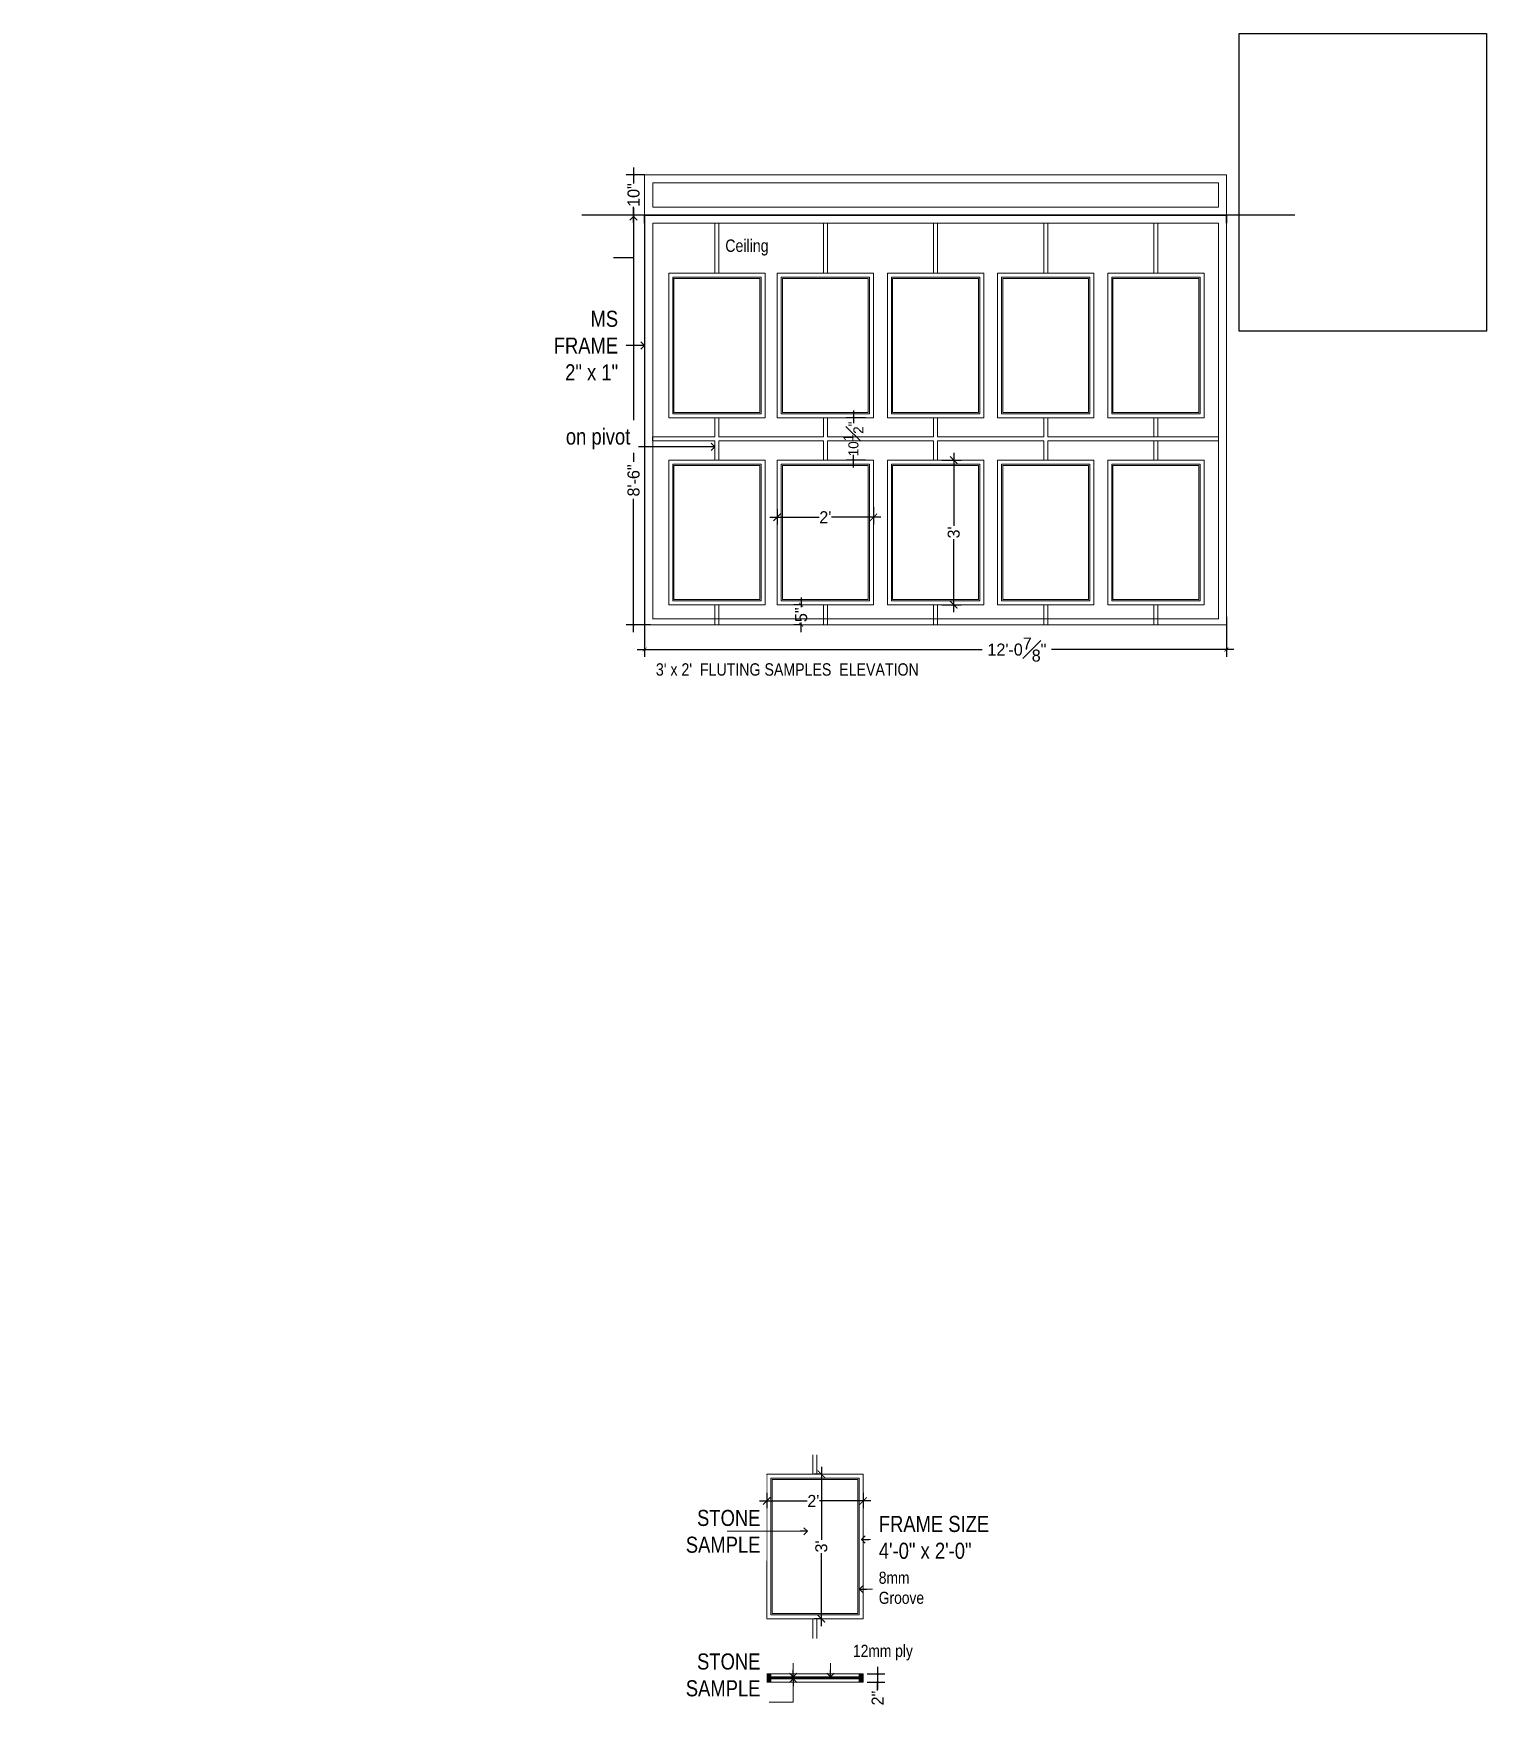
# Model space of a CAD drawing. Header units: inches. Extents: x -109431 to 29005, y -34715 to -1756.
# Drawn here: x -47174.5 to -46812.7, y -12195.3 to -11778.9 of the extents above; entities that cross this region are included whole.
import ezdxf

# ---------------------------------------------------------------- set-up
doc = ezdxf.new("R2010")
doc.units = ezdxf.units.IN
doc.header["$LTSCALE"] = 0.05
doc.header["$MEASUREMENT"] = 0
doc.header["$XCLIPFRAME"] = 2
doc.header["$PDMODE"] = 3
doc.header["$PDSIZE"] = -4
doc.linetypes.add('DASHED2', pattern=[0.375, 0.25, -0.125])
doc.layers.get('Defpoints').update_dxf_attribs({"linetype": 'DASHED2'})
for name, color, linetype in [('Eleavtion', 11, 'Continuous'), ('Flooring Layout', 7, 'Continuous'), ('Furniture text & dimension', 7, 'Continuous'), ('text', 4, 'Continuous')]:
    doc.layers.add(name, color=color, linetype=linetype)
doc.layers.add('FURNITURE', color=1, linetype='Continuous', lineweight=18)
doc.layers.add('WALL', color=7, linetype='Continuous', lineweight=35)
doc.styles.add('4MMOF3-8', font='ARIALN.TTF', dxfattribs={"height": 5.12})
doc.styles.add('9-128OF1-4', font='ARIALN.TTF', dxfattribs={"height": 3.0792})
doc.styles.add('style2', font='stylu.ttf')
doc.dimstyles.new('DIM 1-4', dxfattribs={"dimtxt": 3.0792, "dimasz": 1.82, "dimexe": 1.82, "dimexo": 0, "dimgap": 0.09, "dimtad": 0, "dimzin": 0, "dimdsep": 46, "dimlunit": 4, "dimtxsty": '9-128OF1-4', "dimblk": 'ARCHTICK', "dimcen": 1.8125, "dimdle": 1.82, "dimclrd": 8, "dimclre": 8, "dimadec": 0, "dimazin": 0, "dimtfac": 1, "dimtofl": 0, "dimtmove": 0, "dimatfit": 3, "dimldrblk": 'OPEN90', "dimfxl": 1, "dimtolj": 1, "dimtzin": 0, "dimlwd": -1, "dimarcsym": 0})
picture_1 = doc.add_image_def('image2.png', size_in_pixel=(2560, 1440))
pattern_1 = [(45, (36493.22311, 7819.78445), (-0.08838834765, 0.08838834765), [])]

# ---------------------------------------------------------------- blocks, each defined once
blk = doc.blocks.new('_ArchTick')
at = {"color": 0, "const_width": 0.15}
blk.add_lwpolyline([(-0.5, -0.5), (0.5, 0.5)], dxfattribs=at)
blk = doc.blocks.new('*D446')
at = {"layer": 'Defpoints', "color": 0, "ltscale": 50, "transparency": 16777216}
for p in [(-46989.29, -11897.34), (-46965.29, -11896.84), (-46965.29, -11899.34)]:
    blk.add_point(p, dxfattribs=at)
at = {"layer": 'Furniture text & dimension', "color": 8, "ltscale": 50, "transparency": 16777216}
for p, q in [((-46991.11, -11899.34), (-46978.86, -11899.34)), ((-46963.47, -11899.34), (-46975.72, -11899.34))]:
    blk.add_line(p, q, dxfattribs=at)
at = {"layer": 'Furniture text & dimension', "color": 8, "lineweight": -2, "ltscale": 50, "transparency": 16777216}
for p, q in [((-46989.29, -11897.34), (-46989.29, -11901.16)), ((-46965.29, -11896.84), (-46965.29, -11901.16))]:
    blk.add_line(p, q, dxfattribs=at)
at = {"layer": 'Furniture text & dimension', "color": 8, "ltscale": 50, "transparency": 16777216, "xscale": 1.82, "yscale": 1.82, "zscale": 1.82, "rotation": 180}
blk.add_blockref('_ArchTick', (-46989.29, -11899.34), dxfattribs=at)
at = {"layer": 'Furniture text & dimension', "color": 8, "ltscale": 50, "transparency": 16777216, "xscale": 1.82, "yscale": 1.82, "zscale": 1.82}
blk.add_blockref('_ArchTick', (-46965.29, -11899.34), dxfattribs=at)
at = {"layer": 'Furniture text & dimension', "color": 0, "lineweight": 15, "ltscale": 50, "transparency": 16777216, "insert": (-46977.29, -11899.34), "char_height": 3, "attachment_point": 5, "style": 'style2'}
blk.add_mtext("\\A1;2'", dxfattribs=at)
blk = doc.blocks.new('_Open90')
at = {"color": 0, "linetype": 'ByBlock', "lineweight": -2}
for p, q in [((0, 0), (-1, 0)), ((-0.5, 0.5), (0, 0)), ((0, 0), (-0.5, -0.5))]:
    blk.add_line(p, q, dxfattribs=at)
blk = doc.blocks.new('*D447')
at = {"layer": 'Defpoints', "color": 0, "ltscale": 50, "transparency": 16777216}
for p in [(-46967.32, -11874.57), (-46970.31, -11885.12), (-46967.32, -11885.12)]:
    blk.add_point(p, dxfattribs=at)
at = {"layer": 'Furniture text & dimension', "color": 8, "lineweight": -2, "ltscale": 50, "transparency": 16777216}
for p, q in [((-46967.32, -11874.57), (-46972.13, -11874.57)), ((-46967.32, -11885.12), (-46972.13, -11885.12))]:
    blk.add_line(p, q, dxfattribs=at)
at = {"layer": 'Furniture text & dimension', "color": 8, "ltscale": 50, "transparency": 16777216}
for p, q in [((-46970.31, -11872.75), (-46970.31, -11875.89)), ((-46970.31, -11886.94), (-46970.31, -11883.8))]:
    blk.add_line(p, q, dxfattribs=at)
at = {"layer": 'Furniture text & dimension', "color": 8, "ltscale": 50, "transparency": 16777216, "xscale": 0.5, "yscale": 0.5, "zscale": 0.5}
for p, rotation in [((-46970.31, -11874.57), 90), ((-46970.31, -11885.12), 270)]:
    blk.add_blockref('_ArchTick', p, dxfattribs=dict(at, rotation=rotation))
at = {"layer": 'Furniture text & dimension', "color": 0, "lineweight": 15, "ltscale": 50, "transparency": 16777216, "insert": (-46970.31, -11879.85), "char_height": 3, "attachment_point": 5, "rotation": 90, "style": 'style2'}
blk.add_mtext('\\A1;{\\H0.83333x;10{\\H1x;\\S1#2;}"}', dxfattribs=at)
blk = doc.blocks.new('*D448')
at = {"layer": 'Defpoints', "color": 0, "ltscale": 50, "transparency": 16777216}
for p in [(-46948.32, -11885.12), (-46948.32, -11921.12), (-46945.32, -11921.12)]:
    blk.add_point(p, dxfattribs=at)
at = {"layer": 'Furniture text & dimension', "color": 8, "ltscale": 50, "transparency": 16777216}
for p, q in [((-46945.32, -11883.3), (-46945.32, -11901.45)), ((-46945.32, -11922.94), (-46945.32, -11904.78))]:
    blk.add_line(p, q, dxfattribs=at)
at = {"layer": 'Furniture text & dimension', "color": 8, "lineweight": -2, "ltscale": 50, "transparency": 16777216}
for p, q in [((-46948.32, -11885.12), (-46943.5, -11885.12)), ((-46948.32, -11921.12), (-46943.5, -11921.12))]:
    blk.add_line(p, q, dxfattribs=at)
at = {"layer": 'Furniture text & dimension', "color": 8, "ltscale": 50, "transparency": 16777216, "xscale": 1.82, "yscale": 1.82, "zscale": 1.82}
for p, rotation in [((-46945.32, -11885.12), 90), ((-46945.32, -11921.12), 270)]:
    blk.add_blockref('_ArchTick', p, dxfattribs=dict(at, rotation=rotation))
at = {"layer": 'Furniture text & dimension', "color": 0, "lineweight": 15, "ltscale": 50, "transparency": 16777216, "insert": (-46945.32, -11903.12), "char_height": 3, "attachment_point": 5, "rotation": 90, "style": 'style2'}
blk.add_mtext("\\A1;3'", dxfattribs=at)
blk = doc.blocks.new('*D449')
at = {"layer": 'Defpoints', "color": 0, "ltscale": 50, "transparency": 16777216}
for p in [(-46983.32, -11921.12), (-46983.32, -11926.1), (-46983.32, -11926.1)]:
    blk.add_point(p, dxfattribs=at)
at = {"layer": 'Furniture text & dimension', "color": 8, "ltscale": 50, "transparency": 16777216}
for p, q in [((-46983.32, -11919.3), (-46983.32, -11921.71)), ((-46983.32, -11927.92), (-46983.32, -11925.5))]:
    blk.add_line(p, q, dxfattribs=at)
at = {"layer": 'Furniture text & dimension', "color": 8, "lineweight": -2, "ltscale": 50, "transparency": 16777216}
for p, q in [((-46983.32, -11921.12), (-46985.14, -11921.12)), ((-46983.32, -11926.1), (-46985.14, -11926.1))]:
    blk.add_line(p, q, dxfattribs=at)
at = {"layer": 'Furniture text & dimension', "color": 8, "ltscale": 50, "transparency": 16777216}
for p, rotation in [((-46983.32, -11921.12), 90), ((-46983.32, -11926.1), 270)]:
    blk.add_blockref('_ArchTick', p, dxfattribs=dict(at, rotation=rotation))
at = {"layer": 'Furniture text & dimension', "color": 0, "lineweight": 15, "ltscale": 50, "transparency": 16777216, "insert": (-46983.32, -11923.61), "char_height": 3, "attachment_point": 5, "rotation": 90, "style": 'style2'}
blk.add_mtext('\\A1;5"', dxfattribs=at)
blk = doc.blocks.new('*D450')
at = {"layer": 'Defpoints', "color": 0, "ltscale": 50, "transparency": 16777216}
for p in [(-47020.82, -11824.15), (-47025.04, -11926.15), (-47020.82, -11926.15)]:
    blk.add_point(p, dxfattribs=at)
at = {"layer": 'Furniture text & dimension', "color": 8, "lineweight": -2, "ltscale": 50, "transparency": 16777216}
for p, q in [((-47020.82, -11824.15), (-47026.86, -11824.15)), ((-47020.82, -11926.15), (-47026.86, -11926.15))]:
    blk.add_line(p, q, dxfattribs=at)
at = {"layer": 'Furniture text & dimension', "color": 8, "ltscale": 50, "transparency": 16777216}
for p, q in [((-47025.04, -11822.33), (-47025.04, -11885.56)), ((-47025.04, -11927.97), (-47025.04, -11894.79))]:
    blk.add_line(p, q, dxfattribs=at)
at = {"layer": 'Furniture text & dimension', "color": 8, "ltscale": 50, "transparency": 16777216, "xscale": 0.5, "yscale": 0.5, "zscale": 0.5}
for p, rotation in [((-47025.04, -11824.15), 90), ((-47025.04, -11926.15), 270)]:
    blk.add_blockref('_ArchTick', p, dxfattribs=dict(at, rotation=rotation))
at = {"layer": 'Furniture text & dimension', "color": 0, "lineweight": 15, "ltscale": 50, "transparency": 16777216, "insert": (-47025.04, -11890.18), "char_height": 3, "attachment_point": 5, "rotation": 90, "style": 'style2'}
blk.add_mtext('\\A1;8\'-6"', dxfattribs=at)
blk = doc.blocks.new('*D457')
at = {"layer": 'Defpoints', "color": 0, "ltscale": 50, "transparency": 16777216}
for p in [(-47022.29, -11926.15), (-46877.42, -11926.15), (-46877.42, -11932.27)]:
    blk.add_point(p, dxfattribs=at)
at = {"layer": 'Furniture text & dimension', "color": 8, "lineweight": -2, "ltscale": 50, "transparency": 16777216}
for p, q in [((-47022.29, -11926.15), (-47022.29, -11934.09)), ((-46877.42, -11926.15), (-46877.42, -11934.09))]:
    blk.add_line(p, q, dxfattribs=at)
at = {"layer": 'Furniture text & dimension', "color": 8, "ltscale": 50, "transparency": 16777216}
for p, q in [((-47024.11, -11932.27), (-46938.23, -11932.27)), ((-46875.6, -11932.27), (-46920.95, -11932.27))]:
    blk.add_line(p, q, dxfattribs=at)
at = {"layer": 'Furniture text & dimension', "color": 8, "ltscale": 50, "transparency": 16777216, "rotation": 180}
blk.add_blockref('_ArchTick', (-47022.29, -11932.27), dxfattribs=at)
at = {"layer": 'Furniture text & dimension', "color": 8, "ltscale": 50, "transparency": 16777216}
blk.add_blockref('_ArchTick', (-46877.42, -11932.27), dxfattribs=at)
at = {"layer": 'Furniture text & dimension', "color": 0, "lineweight": 15, "ltscale": 50, "transparency": 16777216, "insert": (-46929.59, -11932.27), "char_height": 3, "attachment_point": 5, "style": 'style2'}
blk.add_mtext('\\A1;12\'-0{\\H1x;\\S7#8;}"', dxfattribs=at)
blk = doc.blocks.new('*D459')
at = {"layer": 'Defpoints', "color": 0, "ltscale": 50, "transparency": 16777216}
for p in [(-46978.28, -12137.49), (-46978.28, -12173.49), (-46978.28, -12173.49)]:
    blk.add_point(p, dxfattribs=at)
at = {"layer": 'Furniture text & dimension', "color": 8, "lineweight": -2, "ltscale": 50, "transparency": 16777216}
for p, q in [((-46978.28, -12137.49), (-46980.1, -12137.49)), ((-46978.28, -12173.49), (-46980.1, -12173.49))]:
    blk.add_line(p, q, dxfattribs=at)
at = {"layer": 'Furniture text & dimension', "color": 8, "ltscale": 50, "transparency": 16777216}
for p, q in [((-46978.28, -12135.67), (-46978.28, -12153.82)), ((-46978.28, -12175.31), (-46978.28, -12157.15))]:
    blk.add_line(p, q, dxfattribs=at)
at = {"layer": 'Furniture text & dimension', "color": 8, "ltscale": 50, "transparency": 16777216, "xscale": 1.82, "yscale": 1.82, "zscale": 1.82}
for p, rotation in [((-46978.28, -12137.49), 90), ((-46978.28, -12173.49), 270)]:
    blk.add_blockref('_ArchTick', p, dxfattribs=dict(at, rotation=rotation))
at = {"layer": 'Furniture text & dimension', "color": 0, "lineweight": 15, "ltscale": 50, "transparency": 16777216, "insert": (-46978.28, -12155.49), "char_height": 3, "attachment_point": 5, "rotation": 90, "style": 'style2'}
blk.add_mtext("\\A1;3'", dxfattribs=at)
blk = doc.blocks.new('*D461')
at = {"layer": 'Defpoints', "color": 0, "ltscale": 50, "transparency": 16777216}
for p in [(-46991.88, -12142.16), (-46991.88, -12144.16), (-46967.88, -12142.16)]:
    blk.add_point(p, dxfattribs=at)
at = {"layer": 'Furniture text & dimension', "color": 8, "ltscale": 50, "transparency": 16777216}
for p, q in [((-46993.7, -12144.16), (-46981.85, -12144.16)), ((-46966.06, -12144.16), (-46978.71, -12144.16))]:
    blk.add_line(p, q, dxfattribs=at)
at = {"layer": 'Furniture text & dimension', "color": 8, "lineweight": -2, "ltscale": 50, "transparency": 16777216}
for p, q in [((-46991.88, -12142.16), (-46991.88, -12145.98)), ((-46967.88, -12142.16), (-46967.88, -12145.98))]:
    blk.add_line(p, q, dxfattribs=at)
at = {"layer": 'Furniture text & dimension', "color": 8, "ltscale": 50, "transparency": 16777216, "xscale": 1.82, "yscale": 1.82, "zscale": 1.82, "rotation": 180}
blk.add_blockref('_ArchTick', (-46991.88, -12144.16), dxfattribs=at)
at = {"layer": 'Furniture text & dimension', "color": 8, "ltscale": 50, "transparency": 16777216, "xscale": 1.82, "yscale": 1.82, "zscale": 1.82}
blk.add_blockref('_ArchTick', (-46967.88, -12144.16), dxfattribs=at)
at = {"layer": 'Furniture text & dimension', "color": 0, "lineweight": 15, "ltscale": 50, "transparency": 16777216, "insert": (-46980.28, -12144.16), "char_height": 3, "attachment_point": 5, "style": 'style2'}
blk.add_mtext("\\A1;2'", dxfattribs=at)
blk = doc.blocks.new('*D460')
at = {"layer": 'Defpoints', "color": 0, "ltscale": 50, "transparency": 16777216}
for p in [(-46966.88, -12187.22), (-46966.88, -12189.22), (-46964.28, -12189.22)]:
    blk.add_point(p, dxfattribs=at)
at = {"layer": 'Furniture text & dimension', "color": 8, "lineweight": -2, "ltscale": 50, "transparency": 16777216}
for p, q in [((-46966.88, -12187.22), (-46962.46, -12187.22)), ((-46966.88, -12189.22), (-46962.46, -12189.22))]:
    blk.add_line(p, q, dxfattribs=at)
at = {"layer": 'Furniture text & dimension', "color": 8, "ltscale": 50, "transparency": 16777216}
for p, q in [((-46964.28, -12185.4), (-46964.28, -12191.04)), ((-46964.28, -12191.35), (-46964.28, -12189.22))]:
    blk.add_line(p, q, dxfattribs=at)
at = {"layer": 'Furniture text & dimension', "color": 8, "ltscale": 50, "transparency": 16777216, "xscale": 0.5, "yscale": 0.5, "zscale": 0.5}
for p, rotation in [((-46964.28, -12187.22), 90), ((-46964.28, -12189.22), 270)]:
    blk.add_blockref('_ArchTick', p, dxfattribs=dict(at, rotation=rotation))
at = {"layer": 'Furniture text & dimension', "color": 0, "lineweight": 15, "ltscale": 50, "transparency": 16777216, "insert": (-46964.28, -12193.22), "char_height": 3, "attachment_point": 5, "rotation": 90, "style": 'style2'}
blk.add_mtext('\\A1;2"', dxfattribs=at)
blk = doc.blocks.new('*D472')
at = {"layer": 'Defpoints', "color": 0, "ltscale": 50, "transparency": 16777216}
for p in [(-47025.04, -11814.15), (-47022.29, -11814.15), (-47020.82, -11824.15)]:
    blk.add_point(p, dxfattribs=at)
at = {"layer": 'Furniture text & dimension', "color": 8, "ltscale": 50, "transparency": 16777216}
for p, q in [((-47025.04, -11812.33), (-47025.04, -11816.24)), ((-47025.04, -11825.97), (-47025.04, -11822.06))]:
    blk.add_line(p, q, dxfattribs=at)
at = {"layer": 'Furniture text & dimension', "color": 8, "lineweight": -2, "ltscale": 50, "transparency": 16777216}
for p, q in [((-47022.29, -11814.15), (-47026.86, -11814.15)), ((-47020.82, -11824.15), (-47026.86, -11824.15))]:
    blk.add_line(p, q, dxfattribs=at)
at = {"layer": 'Furniture text & dimension', "color": 8, "ltscale": 50, "transparency": 16777216, "xscale": 0.5, "yscale": 0.5, "zscale": 0.5}
for p, rotation in [((-47025.04, -11814.15), 90), ((-47025.04, -11824.15), 270)]:
    blk.add_blockref('_ArchTick', p, dxfattribs=dict(at, rotation=rotation))
at = {"layer": 'Furniture text & dimension', "color": 0, "ltscale": 50, "transparency": 16777216, "insert": (-47025.04, -11819.15), "char_height": 3, "attachment_point": 5, "rotation": 90, "style": 'style2'}
blk.add_mtext('\\A1;10"', dxfattribs=at)

msp = doc.modelspace()

# ---------------------------------------------------------------- hatches: boundary and pattern name
at = {"layer": 'FURNITURE', "ltscale": 50}
h = msp.add_hatch(dxfattribs=at)
h.set_pattern_fill('ANSI31', color=256)
h.set_pattern_definition(pattern_1)
h.paths.add_polyline_path([(-46990.88178, -12187.21555), (-46991.88178, -12187.21555), (-46991.88178, -12189.21555), (-46990.88178, -12189.21555)])
h = msp.add_hatch(dxfattribs=at)
h.set_pattern_fill('ANSI31', color=256)
h.set_pattern_definition(pattern_1)
h.paths.add_polyline_path([(-46967.88178, -12187.21555), (-46968.88178, -12187.21555), (-46968.88178, -12189.21555), (-46967.88178, -12189.21555)])
h = msp.add_hatch(dxfattribs=at)
h.set_pattern_fill('ANSI31', color=34)
h.set_pattern_definition(pattern_1)
h.paths.add_polyline_path([(-46968.88178, -12187.96555), (-46990.88178, -12187.96555), (-46990.88178, -12188.46555), (-46968.88178, -12188.46555)])

# ---------------------------------------------------------------- linework, layer by layer
at = {"layer": 'Eleavtion', "color": 30, "ltscale": 50, "true_color": 0xf26722}
msp.add_line((-47022.28823, -11826.14599), (-47022.28823, -11926.14599), dxfattribs=at)
at = {"layer": 'Flooring Layout', "ltscale": 50}
msp.add_line((-46860.39419, -11824.14599), (-47037.96108, -11824.14599), dxfattribs=at)
at = {"layer": 'FURNITURE', "color": 30, "ltscale": 50, "true_color": 0xf26722}
for p, q in [((-46877.42489, -11824.14599), (-46877.42489, -11926.14599)), ((-47020.28823, -11924.64599), (-47020.28823, -11826.14599)), ((-47004.7915, -11838.57422), (-47004.7915, -11826.09562)), ((-47003.7915, -11838.57422), (-47003.7915, -11826.09562)), ((-46977.7915, -11838.57422), (-46977.7915, -11826.09562)), ((-46976.7915, -11838.57422), (-46976.7915, -11826.09562)), ((-46950.35656, -11838.57422), (-46950.35656, -11826.09562)), ((-46949.35656, -11838.57422), (-46949.35656, -11826.09562)), ((-46922.92162, -11838.57422), (-46922.92162, -11826.09562)), ((-46921.92162, -11838.57422), (-46921.92162, -11826.09562)), ((-46895.48669, -11838.57422), (-46895.48669, -11826.09562)), ((-46894.48669, -11838.57422), (-46894.48669, -11826.09562)), ((-46879.42489, -11924.64599), (-46879.42489, -11826.14599)), ((-47004.7915, -11874.57422), (-47004.7915, -11879.34562)), ((-47003.7915, -11874.57422), (-47003.7915, -11879.34562)), ((-46977.7915, -11874.57422), (-46977.7915, -11879.34562)), ((-46976.7915, -11874.57422), (-46976.7915, -11879.34562)), ((-46950.35656, -11874.57422), (-46950.35656, -11879.34562)), ((-46949.35656, -11874.57422), (-46949.35656, -11879.34562)), ((-46922.92162, -11874.57422), (-46922.92162, -11879.34562)), ((-46921.92162, -11874.57422), (-46921.92162, -11879.34562)), ((-46895.48669, -11874.57422), (-46895.48669, -11879.34562)), ((-46894.48669, -11874.57422), (-46894.48669, -11879.34562)), ((-47004.7915, -11879.34562), (-47020.2915, -11879.34562)), ((-46977.7915, -11879.34562), (-47003.7915, -11879.34562)), ((-46950.35656, -11879.34562), (-46976.7915, -11879.34562)), ((-46922.92162, -11879.34562), (-46949.35656, -11879.34562)), ((-46879.42162, -11879.34562), (-46921.92162, -11879.34562)), ((-47004.7915, -11880.34562), (-47020.2915, -11880.34562)), ((-47004.7915, -11880.34562), (-47004.7915, -11885.11702)), ((-47003.7915, -11880.34562), (-47003.7915, -11885.11702)), ((-46977.7915, -11880.34562), (-47003.7915, -11880.34562)), ((-46977.7915, -11880.34562), (-46977.7915, -11885.11702)), ((-46976.7915, -11880.34562), (-46976.7915, -11885.11702)), ((-46950.35656, -11880.34562), (-46976.7915, -11880.34562)), ((-46950.35656, -11880.34562), (-46950.35656, -11885.11702)), ((-46949.35656, -11880.34562), (-46949.35656, -11885.11702)), ((-46922.92162, -11880.34562), (-46949.35656, -11880.34562)), ((-46922.92162, -11880.34562), (-46922.92162, -11885.11702)), ((-46921.92162, -11880.34562), (-46921.92162, -11885.11702)), ((-46879.42162, -11880.34562), (-46921.92162, -11880.34562)), ((-46895.48669, -11880.34562), (-46895.48669, -11885.11702)), ((-46894.48669, -11880.34562), (-46894.48669, -11885.11702)), ((-47004.7915, -11921.11702), (-47004.7915, -11926.09562)), ((-47003.7915, -11921.11702), (-47003.7915, -11926.09562)), ((-46977.7915, -11921.11702), (-46977.7915, -11926.09562)), ((-46976.7915, -11921.11702), (-46976.7915, -11926.09562)), ((-46950.35656, -11921.11702), (-46950.35656, -11926.09562)), ((-46949.35656, -11921.11702), (-46949.35656, -11926.09562)), ((-46922.92162, -11921.11702), (-46922.92162, -11926.09562)), ((-46921.92162, -11921.11702), (-46921.92162, -11926.09562)), ((-46895.48669, -11921.11702), (-46895.48669, -11926.09562)), ((-46894.48669, -11921.11702), (-46894.48669, -11926.09562)), ((-46980.38178, -12132.71555), (-46980.38178, -12137.48695)), ((-46979.38178, -12132.71555), (-46979.38178, -12137.48695)), ((-46980.38178, -12173.48695), (-46980.38178, -12181.71555)), ((-46979.38178, -12173.48695), (-46979.38178, -12181.71555))]:
    msp.add_line(p, q, dxfattribs=at)
at = {"layer": 'FURNITURE', "color": 30, "ltscale": 50}
for p, q in [((-47020.28823, -11826.14599), (-46879.42489, -11826.14599)), ((-47020.2915, -11879.34562), (-47020.2915, -11880.34562)), ((-46879.42162, -11879.34562), (-46879.42162, -11880.34562)), ((-46879.28633, -11924.64599), (-47020.31347, -11924.64599))]:
    msp.add_line(p, q, dxfattribs=at)
at = {"layer": 'FURNITURE', "color": 30, "ltscale": 50, "true_color": 0xf26722}
for points in [[(-46877.42489, -11814.15387), (-47022.28823, -11814.15387), (-47022.28823, -11824.14599), (-46877.42489, -11824.14599)], [(-46879.42489, -11816.15387), (-47020.28823, -11816.15387), (-47020.28823, -11822.14599), (-46879.42489, -11822.14599)], [(-47016.2915, -11838.57422), (-47016.2915, -11874.57422), (-46992.2915, -11874.57422), (-46992.2915, -11838.57422)], [(-47015.2915, -11839.57422), (-47015.2915, -11873.57422), (-46993.2915, -11873.57422), (-46993.2915, -11839.57422)], [(-47014.9815, -11839.88422), (-47014.9815, -11873.26422), (-46993.6015, -11873.26422), (-46993.6015, -11839.88422)], [(-46989.2915, -11838.57422), (-46989.2915, -11874.57422), (-46965.2915, -11874.57422), (-46965.2915, -11838.57422)], [(-46988.2915, -11839.57422), (-46988.2915, -11873.57422), (-46966.2915, -11873.57422), (-46966.2915, -11839.57422)], [(-46987.9815, -11839.88422), (-46987.9815, -11873.26422), (-46966.6015, -11873.26422), (-46966.6015, -11839.88422)], [(-46961.85656, -11838.57422), (-46961.85656, -11874.57422), (-46937.85656, -11874.57422), (-46937.85656, -11838.57422)], [(-46960.85656, -11839.57422), (-46960.85656, -11873.57422), (-46938.85656, -11873.57422), (-46938.85656, -11839.57422)], [(-46960.54656, -11839.88422), (-46960.54656, -11873.26422), (-46939.16656, -11873.26422), (-46939.16656, -11839.88422)], [(-46934.42162, -11838.57422), (-46934.42162, -11874.57422), (-46910.42162, -11874.57422), (-46910.42162, -11838.57422)], [(-46933.42162, -11839.57422), (-46933.42162, -11873.57422), (-46911.42162, -11873.57422), (-46911.42162, -11839.57422)], [(-46933.11162, -11839.88422), (-46933.11162, -11873.26422), (-46911.73162, -11873.26422), (-46911.73162, -11839.88422)], [(-46906.98669, -11838.57422), (-46906.98669, -11874.57422), (-46882.98669, -11874.57422), (-46882.98669, -11838.57422)], [(-46905.98669, -11839.57422), (-46905.98669, -11873.57422), (-46883.98669, -11873.57422), (-46883.98669, -11839.57422)], [(-46905.67669, -11839.88422), (-46905.67669, -11873.26422), (-46884.29669, -11873.26422), (-46884.29669, -11839.88422)], [(-47016.2915, -11885.11702), (-47016.2915, -11921.11702), (-46992.2915, -11921.11702), (-46992.2915, -11885.11702)], [(-47015.2915, -11886.11702), (-47015.2915, -11920.11702), (-46993.2915, -11920.11702), (-46993.2915, -11886.11702)], [(-47014.9815, -11886.42702), (-47014.9815, -11919.80702), (-46993.6015, -11919.80702), (-46993.6015, -11886.42702)], [(-46989.2915, -11885.11702), (-46989.2915, -11921.11702), (-46965.2915, -11921.11702), (-46965.2915, -11885.11702)], [(-46988.2915, -11886.11702), (-46988.2915, -11920.11702), (-46966.2915, -11920.11702), (-46966.2915, -11886.11702)], [(-46987.9815, -11886.42702), (-46987.9815, -11919.80702), (-46966.6015, -11919.80702), (-46966.6015, -11886.42702)], [(-46961.85656, -11885.11702), (-46961.85656, -11921.11702), (-46937.85656, -11921.11702), (-46937.85656, -11885.11702)], [(-46960.85656, -11886.11702), (-46960.85656, -11920.11702), (-46938.85656, -11920.11702), (-46938.85656, -11886.11702)], [(-46960.54656, -11886.42702), (-46960.54656, -11919.80702), (-46939.16656, -11919.80702), (-46939.16656, -11886.42702)], [(-46934.42162, -11885.11702), (-46934.42162, -11921.11702), (-46910.42162, -11921.11702), (-46910.42162, -11885.11702)], [(-46933.42162, -11886.11702), (-46933.42162, -11920.11702), (-46911.42162, -11920.11702), (-46911.42162, -11886.11702)], [(-46933.11162, -11886.42702), (-46933.11162, -11919.80702), (-46911.73162, -11919.80702), (-46911.73162, -11886.42702)], [(-46906.98669, -11885.11702), (-46906.98669, -11921.11702), (-46882.98669, -11921.11702), (-46882.98669, -11885.11702)], [(-46905.98669, -11886.11702), (-46905.98669, -11920.11702), (-46883.98669, -11920.11702), (-46883.98669, -11886.11702)], [(-46905.67669, -11886.42702), (-46905.67669, -11919.80702), (-46884.29669, -11919.80702), (-46884.29669, -11886.42702)], [(-46991.88178, -12137.48695), (-46991.88178, -12173.48695), (-46967.88178, -12173.48695), (-46967.88178, -12137.48695)], [(-46990.88178, -12138.48695), (-46990.88178, -12172.48695), (-46968.88178, -12172.48695), (-46968.88178, -12138.48695)], [(-46990.57178, -12138.79695), (-46990.57178, -12172.17695), (-46969.19178, -12172.17695), (-46969.19178, -12138.79695)], [(-46991.88178, -12187.21555), (-46991.88178, -12189.21555), (-46967.88178, -12189.21555), (-46967.88178, -12187.21555)], [(-46991.88178, -12189.21555), (-46990.88178, -12189.21555), (-46990.88178, -12187.21555), (-46991.88178, -12187.21555)], [(-46968.88178, -12189.21555), (-46967.88178, -12189.21555), (-46967.88178, -12187.21555), (-46968.88178, -12187.21555)], [(-46990.88178, -12187.96555), (-46990.88178, -12188.46555), (-46968.88178, -12188.46555), (-46968.88178, -12187.96555)]]:
    msp.add_lwpolyline(points, close=True, dxfattribs=at)
for points in [[(-47022.28823, -11926.14599), (-46877.28633, -11926.14599), (-46877.28633, -11924.14599)], [(-46877.28633, -11926.14599), (-47022.28823, -11926.14599), (-47022.28823, -11924.14599)]]:
    msp.add_lwpolyline(points, dxfattribs=at)
at = {"layer": 'WALL', "color": 30, "ltscale": 50, "true_color": 0xf26722}
msp.add_lwpolyline([(-46877.42489, -11826.14599), (-46877.42489, -11824.14599), (-47022.28823, -11824.14599), (-47022.28823, -11826.14599)], dxfattribs=at)
at = {"layer": 'WALL', "color": 30, "lineweight": 13, "ltscale": 50, "true_color": 0xf26722}
msp.add_lwpolyline([(-47022.28823, -11826.14599), (-47022.28823, -11824.14599), (-46877.42489, -11824.14599), (-46877.42489, -11826.14599)], dxfattribs=at)

# ---------------------------------------------------------------- texts
at = {"layer": 'FURNITURE', "ltscale": 50, "char_height": 3.0792, "style": '9-128OF1-4'}
for s, insert, attachment_point in [('Ceiling', (-46991.42432, -11830.21343), 3), ("\\pi9.67801;3' x 2'  FLUTING SAMPLES  ELEVATION", (-47029.16308, -11935.68917), 1)]:
    msp.add_mtext_dynamic_manual_height_columns(s, width=84.3783934, gutter_width=15.396, heights=[0], dxfattribs=dict(at, insert=insert, attachment_point=attachment_point))

# ---------------------------------------------------------------- dimensions: what is measured, and where the dimension line sits
at = {"layer": 'Furniture text & dimension', "ltscale": 50}
dim = msp.add_linear_dim(base=(-47025.03822, -11814.15387), p1=(-47020.81862, -11824.14599), p2=(-47022.28823, -11814.15387), angle=90, dimstyle='DIM 1-4', override={"dimtxt": 3, "dimasz": 0.5, "dimdec": 3, "dimtxsty": 'style2', "dimtdec": 3, "dimtmove": 1, "dimfxl": 0, "dimfrac": 1, "dimarcsym": 1}, dxfattribs=at)
dim.commit()
dim.dimension.update_dxf_attribs({"geometry": '*D472', "text_midpoint": (-47025.03822, -11819.14993)})
at = {"layer": 'Furniture text & dimension', "lineweight": 15, "ltscale": 50}
for base, p1, p2, picture, middle in [((-47025.03822, -11926.14599), (-47020.81862, -11824.14599), (-47020.81862, -11926.14599), '*D450', (-47025.03822, -11890.17657)), ((-46964.27689, -12189.21555), (-46966.88178, -12187.21555), (-46966.88178, -12189.21555), '*D460', (-46962.77689, -12193.21555))]:
    dim = msp.add_linear_dim(base=base, p1=p1, p2=p2, angle=90, dimstyle='DIM 1-4', override={"dimtxt": 3, "dimasz": 0.5, "dimdec": 3, "dimtxsty": 'style2', "dimtdec": 3, "dimtmove": 1, "dimfxl": 0, "dimfrac": 1, "dimarcsym": 1}, dxfattribs=at)
    dim.commit()
    dim.dimension.update_dxf_attribs({"geometry": picture, "text_midpoint": middle, "dimtype": 160})
dim = msp.add_linear_dim(base=(-46970.31347, -11885.11702), p1=(-46967.31674, -11874.57422), p2=(-46967.31674, -11885.11702), angle=90, text='{\\H0.83333x;<>}', dimstyle='DIM 1-4', override={"dimtxt": 3, "dimasz": 0.5, "dimdec": 3, "dimtxsty": 'style2', "dimtdec": 3, "dimtmove": 1, "dimfxl": 0, "dimfrac": 1, "dimarcsym": 1}, dxfattribs=at)
dim.commit()
dim.dimension.update_dxf_attribs({"geometry": '*D447', "text_midpoint": (-46970.31347, -11879.84562)})
for base, p1, p2, override, picture, middle in [((-46945.31674, -11921.11702), (-46948.31674, -11885.11702), (-46948.31674, -11921.11702), {"dimtxt": 3, "dimdec": 3, "dimtxsty": 'style2', "dimtdec": 3, "dimtmove": 1, "dimfxl": 0, "dimfrac": 1, "dimarcsym": 1}, '*D448', (-46945.31674, -11903.11702)), ((-46983.31674, -11926.09562), (-46983.31674, -11921.11702), (-46983.31674, -11926.09562), {"dimtxt": 3, "dimasz": 1, "dimdec": 3, "dimtxsty": 'style2', "dimtdec": 3, "dimtmove": 1, "dimfxl": 0, "dimfrac": 1, "dimarcsym": 1}, '*D449', (-46983.31674, -11923.60632)), ((-46978.27689, -12173.48695), (-46978.27689, -12137.48695), (-46978.27689, -12173.48695), {"dimtxt": 3, "dimdec": 3, "dimtxsty": 'style2', "dimtdec": 3, "dimtmove": 1, "dimfxl": 0, "dimfrac": 1, "dimarcsym": 1}, '*D459', (-46978.27689, -12155.48695))]:
    dim = msp.add_linear_dim(base=base, p1=p1, p2=p2, angle=90, dimstyle='DIM 1-4', override=override, dxfattribs=at)
    dim.commit()
    dim.dimension.update_dxf_attribs({"geometry": picture, "text_midpoint": middle})
dim = msp.add_linear_dim(base=(-46965.2915, -11899.34367), p1=(-46989.2915, -11897.34367), p2=(-46965.2915, -11896.84367), dimstyle='DIM 1-4', override={"dimtxt": 3, "dimdec": 3, "dimtxsty": 'style2', "dimtdec": 3, "dimtmove": 1, "dimfxl": 0, "dimfrac": 1, "dimarcsym": 1}, dxfattribs=at)
dim.commit()
dim.dimension.update_dxf_attribs({"geometry": '*D446', "text_midpoint": (-46977.2915, -11899.34367)})
dim = msp.add_linear_dim(base=(-46877.42489, -11932.27025), p1=(-47022.28823, -11926.14599), p2=(-46877.42489, -11926.14599), dimstyle='DIM 1-4', override={"dimtxt": 3, "dimasz": 1, "dimdec": 3, "dimtxsty": 'style2', "dimtdec": 3, "dimtmove": 1, "dimfxl": 0, "dimfrac": 1, "dimarcsym": 1}, dxfattribs=at)
dim.commit()
dim.dimension.update_dxf_attribs({"geometry": '*D457', "text_midpoint": (-46929.59115, -11932.27025), "dimtype": 160})

# ---------------------------------------------------------------- pictures from other files: only their frames are drawn
at = {"layer": 'Flooring Layout', "ltscale": 50}
image = msp.add_image(picture_1, insert=(-46899.55142, -11853.02667), size_in_units=(131.70907, 74.08635), dxfattribs=at)
image.set_boundary_path([(491.8535, -0.5), (1688.56883, 1439.5)])

# ---------------------------------------------------------------- leaders
for points in [[(-47025.05887, -11824.52787), (-47025.05887, -11834.74742), (-47030.0359, -11834.74742)], [(-47022.28823, -11856.63251), (-47041.6199, -11856.63251)], [(-47004.7915, -11881.85315), (-47040.65951, -11881.85315)]]:
    msp.add_leader(points, dimstyle='DIM 1-4', override={"dimgap": 0.09, "dimtad": 0, "dimfxl": 0.1875, "dimtfill": 1, "dimarcsym": 1}, dxfattribs=at)
at = {"layer": 'FURNITURE', "color": 30, "ltscale": 50, "true_color": 0xf26722}
for points in [[(-46968.27689, -12153.71555), (-46952.77689, -12153.71555)], [(-46968.77689, -12166.09453), (-46952.77689, -12166.09453)], [(-46985.27689, -12187.96555), (-46985.27689, -12182.21555), (-46991.27689, -12182.21555)], [(-46975.98666, -12187.96555), (-46975.98666, -12182.21555), (-46970.98666, -12182.21555)], [(-46985.27689, -12188.46555), (-46985.27689, -12194.21555), (-46991.27689, -12194.21555)]]:
    msp.add_leader(points, dimstyle='DIM 1-4', override={"dimtxt": 5, "dimgap": 0.09, "dimtad": 0, "dimdec": 3, "dimtdec": 3, "dimfxl": 0, "dimtfill": 1, "dimfrac": 1, "dimarcsym": 1}, dxfattribs=at)

# ---------------------------------------------------------------- next in the draw order: texts
at = {"layer": 'text', "ltscale": 50, "style": '4MMOF3-8', "bg_fill": 2}
for s, insert, char_height, attachment_point in [('{\\C30;\\c2254834;MS\\P FRAME\\P2" x 1"}', (-47028.89445, -11856.61), 4, 6), ('{\\C30;\\c2254834;on pivot}', (-47025.85701, -11879.85605), 4, 6), ('\\pi143.5829;{\\C30;\\c2254834;\\P\\pi128.25138;STONE \\P\\pi125.44647;SAMPLE}', (-47137.48465, -12148.40774), 4, 4), ('{\\C30;\\c2254834;\\PFRAME SIZE\\P4\'-0" x 2\'-0"}', (-46963.98465, -12149.90774), 4, 4), ('\\pi129.08426;{\\C30;\\c2254834;12mm ply}', (-47099.48465, -12181.90774), 3, 4)]:
    msp.add_mtext_dynamic_manual_height_columns(s, width=143.5828979, gutter_width=15.396, heights=[101.8023], dxfattribs=dict(at, insert=insert, char_height=char_height, attachment_point=attachment_point))

# ---------------------------------------------------------------- next in the draw order: texts
at = {"layer": 'text', "ltscale": 50, "attachment_point": 4, "style": '4MMOF3-8', "bg_fill": 2}
for s, insert, char_height in [('{\\C30;\\c2254834;8mm\\PGroove}', (-46963.98465, -12165.78672), 3), ('\\pi143.5829;{\\C30;\\c2254834;\\P\\pi128.25138;STONE \\P\\pi125.44647;SAMPLE}', (-47137.48465, -12184.13656), 4)]:
    msp.add_mtext_dynamic_manual_height_columns(s, width=143.5828979, gutter_width=15.396, heights=[101.8023], dxfattribs=dict(at, insert=insert, char_height=char_height))

# ---------------------------------------------------------------- next in the draw order: dimensions: what is measured, and where the dimension line sits
at = {"layer": 'Furniture text & dimension', "lineweight": 15, "ltscale": 50}
dim = msp.add_linear_dim(base=(-46991.88178, -12144.1584), p1=(-46967.88178, -12142.1584), p2=(-46991.88178, -12142.1584), dimstyle='DIM 1-4', override={"dimtxt": 3, "dimdec": 3, "dimtxsty": 'style2', "dimtdec": 3, "dimtmove": 1, "dimfxl": 0, "dimfrac": 1, "dimarcsym": 1}, dxfattribs=at)
dim.commit()
dim.dimension.update_dxf_attribs({"geometry": '*D461', "text_midpoint": (-46980.27778, -12144.1584), "dimtype": 160})

# ---------------------------------------------------------------- next in the draw order: leaders
at = {"layer": 'FURNITURE', "color": 30, "ltscale": 50, "true_color": 0xf26722}
msp.add_leader([(-46981.77689, -12151.71555), (-47001.77689, -12151.71555)], dimstyle='DIM 1-4', override={"dimtxt": 5, "dimgap": 0.09, "dimtad": 0, "dimdec": 3, "dimtdec": 3, "dimfxl": 0, "dimtfill": 1, "dimfrac": 1, "dimarcsym": 1}, dxfattribs=at)

doc.saveas('drawing.dxf')
